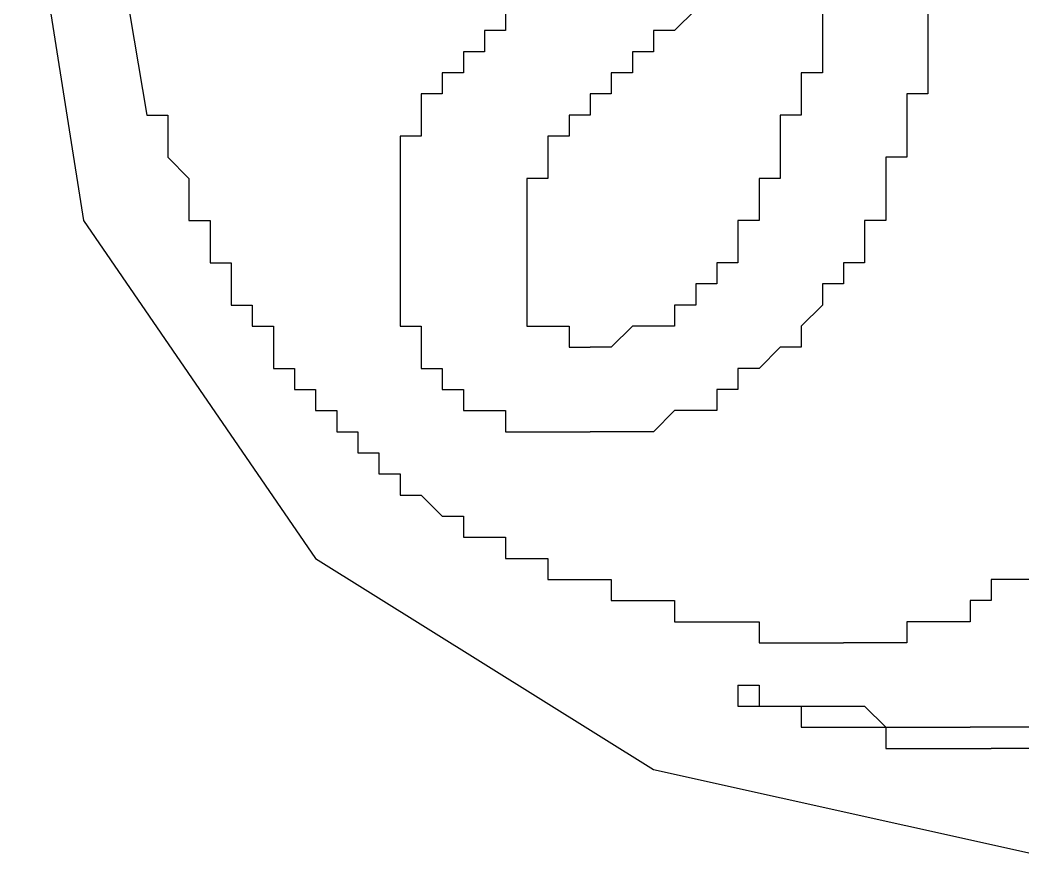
# Model space of a CAD drawing. Extents: x 0 to 594, y 0 to 420.
# Drawn here: x 416.5 to 421.25, y 71.9 to 75.85 of the extents above; entities that cross this region are included whole.
import ezdxf

# ---------------------------------------------------------------- set-up
doc = ezdxf.new("R2010")
doc.units = 0

msp = doc.modelspace()

# ---------------------------------------------------------------- linework, layer by layer
at = {"layer": 'GT_1', "flags": 128}
for points in [[(421.3, 81.6), (419.5, 81.2), (417.9, 80.2), (416.8, 78.6), (416.5, 76.8), (416.8, 74.9), (417.9, 73.3), (419.5, 72.3), (421.3, 71.9)], [(417, 76), (417.1, 75.4)], [(418.8, 75.9), (418.8, 75.8)], [(419.7, 75.9), (419.6, 75.8), (419.6, 75.8), (419.6, 75.8), (419.6, 75.8), (419.6, 75.8), (419.6, 75.8), (419.5, 75.8), (419.5, 75.8), (419.5, 75.8), (419.5, 75.7), (419.5, 75.7), (419.5, 75.7), (419.5, 75.7), (419.4, 75.7), (419.4, 75.7), (419.4, 75.7), (419.4, 75.7), (419.4, 75.6), (419.4, 75.6), (419.4, 75.6), (419.3, 75.6), (419.3, 75.6), (419.3, 75.6), (419.3, 75.6), (419.3, 75.6), (419.3, 75.5), (419.3, 75.5), (419.2, 75.5), (419.2, 75.5), (419.2, 75.5), (419.2, 75.5), (419.2, 75.5), (419.2, 75.5), (419.2, 75.4), (419.2, 75.4), (419.2, 75.4), (419.2, 75.4), (419.1, 75.4), (419.1, 75.4), (419.1, 75.4), (419.1, 75.4), (419.1, 75.4), (419.1, 75.3), (419.1, 75.3), (419.1, 75.3), (419.1, 75.3), (419.1, 75.3), (419.1, 75.3), (419, 75.3), (419, 75.3), (419, 75.2), (419, 75.2), (419, 75.2), (419, 75.2), (419, 75.2), (419, 75.2), (419, 75.2), (419, 75.1), (419, 75.1), (419, 75.1), (419, 75.1), (419, 75.1), (418.9, 75.1), (418.9, 75.1), (418.9, 75.1), (418.9, 75.1), (418.9, 75), (418.9, 75), (418.9, 75), (418.9, 75), (418.9, 75), (418.9, 75), (418.9, 75), (418.9, 75), (418.9, 74.9), (418.9, 74.9), (418.9, 74.9), (418.9, 74.9), (418.9, 74.9), (418.9, 74.9), (418.9, 74.9), (418.9, 74.9), (418.9, 74.8), (418.9, 74.8), (418.9, 74.8), (418.9, 74.8), (418.9, 74.8), (418.9, 74.8), (418.9, 74.8), (418.9, 74.7), (418.9, 74.7), (418.9, 74.7), (418.9, 74.7), (418.9, 74.7), (418.9, 74.7), (418.9, 74.7), (418.9, 74.7), (418.9, 74.7), (418.9, 74.6), (418.9, 74.6), (418.9, 74.6), (418.9, 74.6), (418.9, 74.6), (418.9, 74.6), (418.9, 74.6), (418.9, 74.6), (418.9, 74.6), (418.9, 74.6), (418.9, 74.6), (418.9, 74.5), (418.9, 74.5), (418.9, 74.5), (418.9, 74.5), (418.9, 74.5), (418.9, 74.5), (418.9, 74.5), (418.9, 74.5), (418.9, 74.5), (418.9, 74.5), (418.9, 74.5), (418.9, 74.5), (418.9, 74.4), (418.9, 74.4), (419, 74.4), (419, 74.4), (419, 74.4), (419, 74.4), (419, 74.4), (419, 74.4), (419, 74.4), (419, 74.4), (419, 74.4), (419, 74.4), (419, 74.4), (419, 74.4), (419, 74.4), (419, 74.4), (419.1, 74.4), (419.1, 74.4), (419.1, 74.4), (419.1, 74.4), (419.1, 74.4), (419.1, 74.4), (419.1, 74.4), (419.1, 74.3), (419.1, 74.3), (419.1, 74.3), (419.1, 74.3), (419.1, 74.3), (419.2, 74.3), (419.2, 74.3), (419.2, 74.3), (419.2, 74.3), (419.2, 74.3), (419.2, 74.3), (419.2, 74.3), (419.2, 74.3), (419.2, 74.3)], [(420.8, 75.9), (420.8, 75.8), (420.8, 75.8), (420.8, 75.7), (420.8, 75.7), (420.8, 75.7), (420.8, 75.6), (420.8, 75.6), (420.8, 75.5), (420.7, 75.5), (420.7, 75.4), (420.7, 75.4), (420.7, 75.3), (420.7, 75.3), (420.7, 75.3), (420.7, 75.2), (420.7, 75.2), (420.7, 75.2), (420.7, 75.2), (420.7, 75.2), (420.6, 75.2), (420.6, 75.1), (420.6, 75.1), (420.6, 75.1), (420.6, 75.1), (420.6, 75.1), (420.6, 75.1), (420.6, 75), (420.6, 75), (420.6, 75), (420.6, 75), (420.6, 75), (420.6, 75), (420.6, 74.9), (420.5, 74.9), (420.5, 74.9), (420.5, 74.9), (420.5, 74.9), (420.5, 74.9), (420.5, 74.8), (420.5, 74.8), (420.5, 74.8), (420.5, 74.8), (420.5, 74.8), (420.5, 74.8), (420.5, 74.7), (420.4, 74.7), (420.4, 74.7), (420.4, 74.7), (420.4, 74.7), (420.4, 74.7), (420.4, 74.7), (420.4, 74.6), (420.4, 74.6), (420.4, 74.6), (420.4, 74.6), (420.4, 74.6), (420.3, 74.6), (420.3, 74.6), (420.3, 74.5), (420.3, 74.5), (420.3, 74.5), (420.3, 74.5), (420.3, 74.5), (420.3, 74.5), (420.3, 74.5), (420.2, 74.4), (420.2, 74.4), (420.2, 74.4), (420.2, 74.4), (420.2, 74.4), (420.2, 74.4), (420.2, 74.4), (420.2, 74.4), (420.2, 74.3), (420.1, 74.3), (420.1, 74.3), (420.1, 74.3), (420.1, 74.3), (420.1, 74.3), (420.1, 74.3), (420.1, 74.3), (420.1, 74.3), (420, 74.2), (420, 74.2), (420, 74.2), (420, 74.2), (420, 74.2), (420, 74.2), (420, 74.2), (420, 74.2), (419.9, 74.2), (419.9, 74.1), (419.9, 74.1), (419.9, 74.1), (419.9, 74.1), (419.9, 74.1), (419.9, 74.1), (419.8, 74.1), (419.8, 74.1), (419.8, 74.1), (419.8, 74.1), (419.8, 74), (419.8, 74), (419.7, 74), (419.7, 74), (419.7, 74), (419.7, 74), (419.7, 74), (419.7, 74), (419.7, 74), (419.6, 74), (419.6, 74), (419.6, 74), (419.6, 74), (419.6, 74), (419.6, 74), (419.6, 74), (419.5, 73.9), (419.5, 73.9), (419.5, 73.9), (419.5, 73.9), (419.5, 73.9), (419.5, 73.9), (419.5, 73.9), (419.4, 73.9), (419.4, 73.9), (419.4, 73.9), (419.4, 73.9), (419.4, 73.9), (419.4, 73.9), (419.3, 73.9), (419.3, 73.9), (419.3, 73.9), (419.3, 73.9), (419.3, 73.9), (419.3, 73.9), (419.3, 73.9), (419.2, 73.9), (419.2, 73.9), (419.2, 73.9), (419.2, 73.9), (419.2, 73.9), (419.2, 73.9), (419.2, 73.9)], [(420.3, 75.9), (420.3, 75.8)], [(418.7, 75.8), (418.7, 75.7)], [(418.7, 75.8), (418.7, 75.8), (418.7, 75.8), (418.7, 75.8), (418.7, 75.8), (418.7, 75.8)], [(418.8, 75.8), (418.7, 75.8)], [(420.3, 75.8), (420.3, 75.7)], [(420.3, 75.8), (420.3, 75.8), (420.3, 75.8), (420.3, 75.8)], [(418.6, 75.7), (418.6, 75.6)], [(418.6, 75.7), (418.6, 75.7), (418.6, 75.7), (418.6, 75.7), (418.6, 75.7)], [(418.7, 75.7), (418.6, 75.7)], [(420.3, 75.7), (420.3, 75.6)], [(420.3, 75.7), (420.3, 75.7), (420.3, 75.7)], [(418.5, 75.6), (418.5, 75.5)], [(418.5, 75.6), (418.5, 75.6), (418.5, 75.6), (418.5, 75.6)], [(418.6, 75.6), (418.5, 75.6)], [(418.6, 75.6), (418.6, 75.6)], [(420.2, 75.6), (420.2, 75.5)], [(420.2, 75.6), (420.2, 75.6), (420.2, 75.6)], [(420.3, 75.6), (420.2, 75.6)], [(418.4, 75.5), (418.4, 75.4)], [(418.5, 75.5), (418.4, 75.5)], [(418.5, 75.5), (418.5, 75.5), (418.5, 75.5), (418.5, 75.5)], [(420.2, 75.5), (420.2, 75.4)], [(420.2, 75.5), (420.2, 75.5), (420.2, 75.5), (420.2, 75.5), (420.2, 75.5)], [(417.1, 75.4), (417.2, 75.4)], [(417.1, 75.4), (417.1, 75.4)], [(417.2, 75.4), (417.2, 75.3)], [(417.2, 75.4), (417.2, 75.4)], [(418.4, 75.4), (418.4, 75.3)], [(418.4, 75.4), (418.4, 75.4), (418.4, 75.4), (418.4, 75.4), (418.4, 75.4), (418.4, 75.4)], [(420.1, 75.4), (420.1, 75.3)], [(420.2, 75.4), (420.1, 75.4)], [(420.2, 75.4), (420.2, 75.4), (420.2, 75.4), (420.2, 75.4)], [(417.2, 75.3), (417.2, 75.2)], [(417.2, 75.3), (417.2, 75.3), (417.2, 75.3)], [(418.3, 75.3), (418.3, 75.2)], [(418.4, 75.3), (418.3, 75.3)], [(418.4, 75.3), (418.4, 75.3), (418.4, 75.3), (418.4, 75.3), (418.4, 75.3)], [(420.1, 75.3), (420.1, 75.2)], [(420.1, 75.3), (420.1, 75.3), (420.1, 75.3), (420.1, 75.3), (420.1, 75.3)], [(417.2, 75.2), (417.3, 75.1)], [(417.2, 75.2), (417.2, 75.2), (417.2, 75.2)], [(418.3, 75.2), (418.3, 75.1)], [(418.3, 75.2), (418.3, 75.2), (418.3, 75.2), (418.3, 75.2), (418.3, 75.2)], [(420.1, 75.2), (420.1, 75.1)], [(420.1, 75.2), (420.1, 75.2), (420.1, 75.2), (420.1, 75.2), (420.1, 75.2), (420.1, 75.2)], [(417.3, 75.1), (417.3, 75)], [(417.3, 75.1), (417.3, 75.1), (417.3, 75.1), (417.3, 75.1)], [(418.3, 75.1), (418.3, 75)], [(418.3, 75.1), (418.3, 75.1), (418.3, 75.1), (418.3, 75.1), (418.3, 75.1), (418.3, 75.1)], [(420, 75.1), (420, 75)], [(420, 75.1), (420, 75.1), (420, 75.1), (420, 75.1)], [(420.1, 75.1), (420, 75.1)], [(420.1, 75.1), (420.1, 75.1)], [(417.3, 75), (417.3, 74.9)], [(417.3, 75), (417.3, 75), (417.3, 75)], [(418.3, 75), (418.3, 74.9)], [(418.3, 75), (418.3, 75), (418.3, 75), (418.3, 75), (418.3, 75)], [(420, 75), (420, 74.9)], [(420, 75), (420, 75), (420, 75), (420, 75), (420, 75), (420, 75)], [(417.3, 74.9), (417.4, 74.9)], [(417.4, 74.9), (417.4, 74.8)], [(417.4, 74.9), (417.4, 74.9), (417.4, 74.9)], [(418.3, 74.9), (418.3, 74.8)], [(418.3, 74.9), (418.3, 74.9), (418.3, 74.9), (418.3, 74.9), (418.3, 74.9), (418.3, 74.9)], [(419.9, 74.9), (419.9, 74.8)], [(419.9, 74.9), (419.9, 74.9), (419.9, 74.9)], [(420, 74.9), (419.9, 74.9)], [(420, 74.9), (420, 74.9), (420, 74.9)], [(417.4, 74.8), (417.4, 74.7)], [(417.4, 74.8), (417.4, 74.8), (417.4, 74.8)], [(418.3, 74.8), (418.3, 74.7)], [(418.3, 74.8), (418.3, 74.8), (418.3, 74.8), (418.3, 74.8), (418.3, 74.8), (418.3, 74.8), (418.3, 74.8)], [(419.9, 74.8), (419.9, 74.7)], [(419.9, 74.8), (419.9, 74.8), (419.9, 74.8), (419.9, 74.8), (419.9, 74.8), (419.9, 74.8)], [(417.4, 74.7), (417.5, 74.7)], [(417.5, 74.7), (417.5, 74.6)], [(417.5, 74.7), (417.5, 74.7), (417.5, 74.7)], [(418.3, 74.7), (418.3, 74.6)], [(418.3, 74.7), (418.3, 74.7), (418.3, 74.7), (418.3, 74.7), (418.3, 74.7), (418.3, 74.7), (418.3, 74.7), (418.3, 74.7), (418.3, 74.7)], [(419.8, 74.7), (419.8, 74.6)], [(419.8, 74.7), (419.8, 74.7), (419.8, 74.7), (419.8, 74.7), (419.8, 74.7), (419.8, 74.7)], [(419.9, 74.7), (419.8, 74.7)], [(417.5, 74.6), (417.5, 74.5)], [(417.5, 74.6), (417.5, 74.6), (417.5, 74.6)], [(418.3, 74.6), (418.3, 74.5)], [(418.3, 74.6), (418.3, 74.6), (418.3, 74.6), (418.3, 74.6), (418.3, 74.6), (418.3, 74.6), (418.3, 74.6), (418.3, 74.6), (418.3, 74.6)], [(419.7, 74.6), (419.7, 74.5)], [(419.7, 74.6), (419.7, 74.6), (419.7, 74.6), (419.7, 74.6)], [(419.8, 74.6), (419.7, 74.6)], [(419.8, 74.6), (419.8, 74.6), (419.8, 74.6)], [(417.5, 74.5), (417.6, 74.5)], [(417.6, 74.5), (417.6, 74.4)], [(417.6, 74.5), (417.6, 74.5), (417.6, 74.5), (417.6, 74.5), (417.6, 74.5)], [(418.3, 74.5), (418.3, 74.4)], [(418.3, 74.5), (418.3, 74.5), (418.3, 74.5), (418.3, 74.5), (418.3, 74.5), (418.3, 74.5), (418.3, 74.5), (418.3, 74.5), (418.3, 74.5)], [(419.6, 74.5), (419.6, 74.4)], [(419.6, 74.5), (419.6, 74.5), (419.6, 74.5), (419.6, 74.5), (419.6, 74.5), (419.6, 74.5), (419.6, 74.5)], [(419.7, 74.5), (419.6, 74.5)], [(419.7, 74.5), (419.7, 74.5), (419.7, 74.5)], [(417.6, 74.4), (417.7, 74.4)], [(417.6, 74.4), (417.6, 74.4), (417.6, 74.4), (417.6, 74.4), (417.6, 74.4)], [(417.7, 74.4), (417.7, 74.3)], [(418.3, 74.4), (418.4, 74.4)], [(418.3, 74.4), (418.3, 74.4), (418.3, 74.4), (418.3, 74.4), (418.3, 74.4), (418.3, 74.4), (418.3, 74.4), (418.3, 74.4)], [(418.4, 74.4), (418.4, 74.3)], [(418.4, 74.4), (418.4, 74.4)], [(419.4, 74.4), (419.3, 74.3)], [(419.4, 74.4), (419.4, 74.4), (419.4, 74.4), (419.4, 74.4), (419.4, 74.4), (419.4, 74.4), (419.4, 74.4), (419.4, 74.4)], [(419.5, 74.4), (419.4, 74.4)], [(419.5, 74.4), (419.5, 74.4), (419.5, 74.4), (419.5, 74.4), (419.5, 74.4), (419.5, 74.4), (419.5, 74.4), (419.5, 74.4)], [(419.6, 74.4), (419.5, 74.4)], [(417.7, 74.3), (417.7, 74.2)], [(417.7, 74.3), (417.7, 74.3), (417.7, 74.3), (417.7, 74.3), (417.7, 74.3), (417.7, 74.3), (417.7, 74.3)], [(418.4, 74.3), (418.4, 74.2)], [(418.4, 74.3), (418.4, 74.3), (418.4, 74.3), (418.4, 74.3), (418.4, 74.3), (418.4, 74.3), (418.4, 74.3), (418.4, 74.3), (418.4, 74.3), (418.4, 74.3), (418.4, 74.3)], [(419.3, 74.3), (419.2, 74.3)], [(419.3, 74.3), (419.3, 74.3), (419.3, 74.3), (419.3, 74.3), (419.3, 74.3), (419.3, 74.3), (419.3, 74.3)], [(417.7, 74.2), (417.8, 74.2)], [(417.8, 74.2), (417.8, 74.1)], [(417.8, 74.2), (417.8, 74.2), (417.8, 74.2), (417.8, 74.2), (417.8, 74.2)], [(418.4, 74.2), (418.5, 74.2)], [(418.4, 74.2), (418.4, 74.2), (418.4, 74.2), (418.4, 74.2), (418.4, 74.2)], [(418.5, 74.2), (418.5, 74.1)], [(418.5, 74.2), (418.5, 74.2), (418.5, 74.2), (418.5, 74.2), (418.5, 74.2), (418.5, 74.2), (418.5, 74.2)], [(417.8, 74.1), (417.9, 74.1)], [(417.8, 74.1), (417.8, 74.1), (417.8, 74.1)], [(417.9, 74.1), (417.9, 74)], [(417.9, 74.1), (417.9, 74.1), (417.9, 74.1), (417.9, 74.1)], [(418.5, 74.1), (418.6, 74.1)], [(418.5, 74.1), (418.5, 74.1), (418.5, 74.1), (418.5, 74.1), (418.5, 74.1), (418.5, 74.1)], [(418.6, 74.1), (418.6, 74)], [(418.6, 74.1), (418.6, 74.1), (418.6, 74.1), (418.6, 74.1), (418.6, 74.1), (418.6, 74.1), (418.6, 74.1)], [(417.9, 74), (418, 74)], [(417.9, 74), (417.9, 74), (417.9, 74), (417.9, 74)], [(418, 74), (418, 73.9)], [(418, 74), (418, 74), (418, 74)], [(418.6, 74), (418.7, 74)], [(418.6, 74), (418.6, 74), (418.6, 74), (418.6, 74), (418.6, 74)], [(418.7, 74), (418.8, 74)], [(418.7, 74), (418.7, 74), (418.7, 74), (418.7, 74), (418.7, 74), (418.7, 74), (418.7, 74), (418.7, 74), (418.7, 74), (418.7, 74)], [(418.8, 74), (418.8, 73.9)], [(418.8, 74), (418.8, 74), (418.8, 74)], [(418, 73.9), (418.1, 73.9)], [(418, 73.9), (418, 73.9), (418, 73.9), (418, 73.9), (418, 73.9)], [(418.1, 73.9), (418.1, 73.8)], [(418.1, 73.9), (418.1, 73.9), (418.1, 73.9)], [(418.8, 73.9), (418.9, 73.9)], [(418.8, 73.9), (418.8, 73.9), (418.8, 73.9), (418.8, 73.9), (418.8, 73.9), (418.8, 73.9)], [(418.9, 73.9), (419, 73.9)], [(418.9, 73.9), (418.9, 73.9), (418.9, 73.9), (418.9, 73.9), (418.9, 73.9), (418.9, 73.9), (418.9, 73.9), (418.9, 73.9)], [(419, 73.9), (419.1, 73.9)], [(419, 73.9), (419, 73.9), (419, 73.9), (419, 73.9), (419, 73.9), (419, 73.9), (419, 73.9), (419, 73.9)], [(419.1, 73.9), (419.2, 73.9)], [(419.1, 73.9), (419.1, 73.9), (419.1, 73.9), (419.1, 73.9), (419.1, 73.9), (419.1, 73.9), (419.1, 73.9), (419.1, 73.9)], [(418.1, 73.8), (418.2, 73.8)], [(418.1, 73.8), (418.1, 73.8), (418.1, 73.8), (418.1, 73.8), (418.1, 73.8)], [(418.2, 73.8), (418.2, 73.7)], [(418.2, 73.8), (418.2, 73.8), (418.2, 73.8)], [(418.2, 73.7), (418.3, 73.7)], [(418.2, 73.7), (418.2, 73.7), (418.2, 73.7), (418.2, 73.7)], [(418.3, 73.7), (418.3, 73.6)], [(418.3, 73.7), (418.3, 73.7), (418.3, 73.7), (418.3, 73.7), (418.3, 73.7)], [(418.3, 73.6), (418.4, 73.6)], [(418.3, 73.6), (418.3, 73.6)], [(418.4, 73.6), (418.5, 73.5)], [(418.4, 73.6), (418.4, 73.6), (418.4, 73.6), (418.4, 73.6), (418.4, 73.6), (418.4, 73.6), (418.4, 73.6)], [(418.5, 73.5), (418.6, 73.5)], [(418.5, 73.5), (418.5, 73.5), (418.5, 73.5), (418.5, 73.5), (418.5, 73.5), (418.5, 73.5)], [(418.6, 73.5), (418.6, 73.4)], [(418.6, 73.5), (418.6, 73.5), (418.6, 73.5), (418.6, 73.5)], [(418.6, 73.4), (418.7, 73.4)], [(418.6, 73.4), (418.6, 73.4), (418.6, 73.4)], [(418.7, 73.4), (418.8, 73.4)], [(418.7, 73.4), (418.7, 73.4), (418.7, 73.4), (418.7, 73.4), (418.7, 73.4), (418.7, 73.4)], [(418.8, 73.4), (418.8, 73.3)], [(418.8, 73.4), (418.8, 73.4)], [(418.8, 73.3), (418.9, 73.3)], [(418.8, 73.3), (418.8, 73.3), (418.8, 73.3), (418.8, 73.3)], [(418.9, 73.3), (419, 73.3)], [(418.9, 73.3), (418.9, 73.3), (418.9, 73.3), (418.9, 73.3), (418.9, 73.3), (418.9, 73.3)], [(419, 73.3), (419, 73.2)], [(419, 73.3), (419, 73.3), (419, 73.3)], [(419, 73.2), (419.1, 73.2)], [(419, 73.2), (419, 73.2), (419, 73.2)], [(419.1, 73.2), (419.2, 73.2)], [(419.1, 73.2), (419.1, 73.2), (419.1, 73.2), (419.1, 73.2), (419.1, 73.2)], [(419.2, 73.2), (419.3, 73.2)], [(419.2, 73.2), (419.2, 73.2), (419.2, 73.2), (419.2, 73.2), (419.2, 73.2), (419.2, 73.2)], [(419.3, 73.2), (419.3, 73.1)], [(421.3, 73.2), (421.2, 73.2), (421.2, 73.2), (421.2, 73.2), (421.2, 73.2), (421.2, 73.2), (421.2, 73.2), (421.2, 73.2), (421.2, 73.2), (421.1, 73.2), (421.1, 73.1), (421.1, 73.1), (421.1, 73.1), (421.1, 73.1), (421.1, 73.1), (421.1, 73.1), (421.1, 73.1), (421.1, 73.1), (421, 73.1), (421, 73.1), (421, 73.1), (421, 73.1), (421, 73.1), (421, 73.1), (421, 73.1), (421, 73.1), (421, 73), (421, 73), (420.9, 73), (420.9, 73), (420.9, 73), (420.9, 73), (420.9, 73), (420.9, 73), (420.9, 73), (420.9, 73), (420.9, 73), (420.8, 73), (420.8, 73), (420.8, 73), (420.8, 73), (420.8, 73), (420.8, 73), (420.8, 73), (420.8, 73), (420.7, 73), (420.7, 73), (420.7, 73), (420.7, 73), (420.7, 73), (420.7, 73), (420.7, 72.9), (420.7, 72.9), (420.6, 72.9), (420.6, 72.9), (420.6, 72.9), (420.6, 72.9), (420.6, 72.9), (420.6, 72.9), (420.6, 72.9), (420.6, 72.9), (420.5, 72.9), (420.5, 72.9), (420.5, 72.9), (420.5, 72.9), (420.5, 72.9), (420.5, 72.9), (420.5, 72.9), (420.5, 72.9), (420.4, 72.9), (420.4, 72.9), (420.4, 72.9), (420.4, 72.9), (420.4, 72.9), (420.4, 72.9)], [(419.3, 73.1), (419.4, 73.1)], [(419.3, 73.1), (419.3, 73.1), (419.3, 73.1), (419.3, 73.1)], [(419.4, 73.1), (419.5, 73.1)], [(419.4, 73.1), (419.4, 73.1), (419.4, 73.1), (419.4, 73.1), (419.4, 73.1)], [(419.5, 73.1), (419.6, 73.1)], [(419.5, 73.1), (419.5, 73.1), (419.5, 73.1)], [(419.6, 73.1), (419.6, 73)], [(419.6, 73), (419.7, 73)], [(419.6, 73), (419.6, 73), (419.6, 73)], [(419.7, 73), (419.8, 73)], [(419.7, 73), (419.7, 73), (419.7, 73)], [(419.8, 73), (419.9, 73)], [(419.8, 73), (419.8, 73), (419.8, 73)], [(419.9, 73), (420, 73)], [(419.9, 73), (419.9, 73), (419.9, 73), (419.9, 73)], [(420, 73), (420, 72.9)], [(420, 73), (420, 73)], [(420, 72.9), (420.1, 72.9)], [(420.1, 72.9), (420.2, 72.9)], [(420.1, 72.9), (420.1, 72.9), (420.1, 72.9)], [(420.2, 72.9), (420.3, 72.9)], [(420.2, 72.9), (420.2, 72.9), (420.2, 72.9)], [(420.3, 72.9), (420.4, 72.9)], [(420.3, 72.9), (420.3, 72.9), (420.3, 72.9), (420.3, 72.9)], [(419.9, 72.7), (419.9, 72.6)], [(419.9, 72.7), (419.9, 72.7), (419.9, 72.7), (419.9, 72.7), (419.9, 72.7), (419.9, 72.7), (419.9, 72.7), (419.9, 72.7), (420, 72.7), (420, 72.7), (420, 72.6), (420, 72.6), (420.1, 72.6), (420.1, 72.6), (420.1, 72.6), (420.2, 72.6), (420.2, 72.6), (420.3, 72.6), (420.3, 72.6), (420.3, 72.6), (420.4, 72.6), (420.4, 72.6), (420.5, 72.6), (420.5, 72.6), (420.6, 72.5), (420.6, 72.5), (420.7, 72.5), (420.7, 72.5), (420.7, 72.5), (420.8, 72.5), (420.8, 72.5), (420.9, 72.5), (420.9, 72.5), (421, 72.5), (421, 72.5), (421, 72.5), (421, 72.5), (421, 72.5), (421, 72.5), (421, 72.5), (421, 72.5)], [(419.9, 72.6), (420, 72.6)], [(419.9, 72.6), (419.9, 72.6), (419.9, 72.6), (419.9, 72.6)], [(420, 72.6), (420.1, 72.6)], [(420, 72.6), (420, 72.6), (420, 72.6), (420, 72.6), (420, 72.6), (420, 72.6), (420, 72.6)], [(420.1, 72.6), (420.2, 72.6)], [(420.1, 72.6), (420.1, 72.6), (420.1, 72.6), (420.1, 72.6)], [(420.2, 72.6), (420.2, 72.5)], [(420.2, 72.6), (420.2, 72.6)], [(420.2, 72.5), (420.3, 72.5)], [(420.2, 72.5), (420.2, 72.5), (420.2, 72.5)], [(420.3, 72.5), (420.4, 72.5)], [(420.3, 72.5), (420.3, 72.5), (420.3, 72.5), (420.3, 72.5)], [(420.4, 72.5), (420.5, 72.5)], [(420.4, 72.5), (420.4, 72.5), (420.4, 72.5), (420.4, 72.5)], [(420.5, 72.5), (420.6, 72.5)], [(420.5, 72.5), (420.5, 72.5), (420.5, 72.5), (420.5, 72.5)], [(420.6, 72.5), (420.6, 72.4)], [(421.1, 72.5), (421, 72.5)], [(421.1, 72.5), (421.1, 72.5), (421.1, 72.5), (421.1, 72.5), (421.1, 72.5), (421.1, 72.5), (421.1, 72.5), (421.1, 72.5)], [(421.2, 72.5), (421.1, 72.5)], [(421.2, 72.5), (421.2, 72.5), (421.2, 72.5), (421.2, 72.5), (421.2, 72.5), (421.2, 72.5), (421.2, 72.5), (421.2, 72.5), (421.2, 72.5)], [(421.3, 72.5), (421.2, 72.5)], [(420.6, 72.4), (420.7, 72.4)], [(420.6, 72.4), (420.6, 72.4)], [(420.7, 72.4), (420.8, 72.4)], [(420.7, 72.4), (420.7, 72.4), (420.7, 72.4), (420.7, 72.4)], [(420.8, 72.4), (420.9, 72.4)], [(420.8, 72.4), (420.8, 72.4), (420.8, 72.4), (420.8, 72.4), (420.8, 72.4)], [(420.9, 72.4), (421, 72.4)], [(420.9, 72.4), (420.9, 72.4), (420.9, 72.4), (420.9, 72.4)], [(421, 72.4), (421.1, 72.4)], [(421, 72.4), (421, 72.4), (421, 72.4), (421, 72.4)], [(421.3, 72.4), (421.2, 72.4), (421.2, 72.4), (421.2, 72.4), (421.2, 72.4), (421.2, 72.4), (421.1, 72.4), (421.1, 72.4), (421.1, 72.4), (421.1, 72.4), (421.1, 72.4)]]:
    msp.add_lwpolyline(points, dxfattribs=at)

doc.saveas('drawing.dxf')
